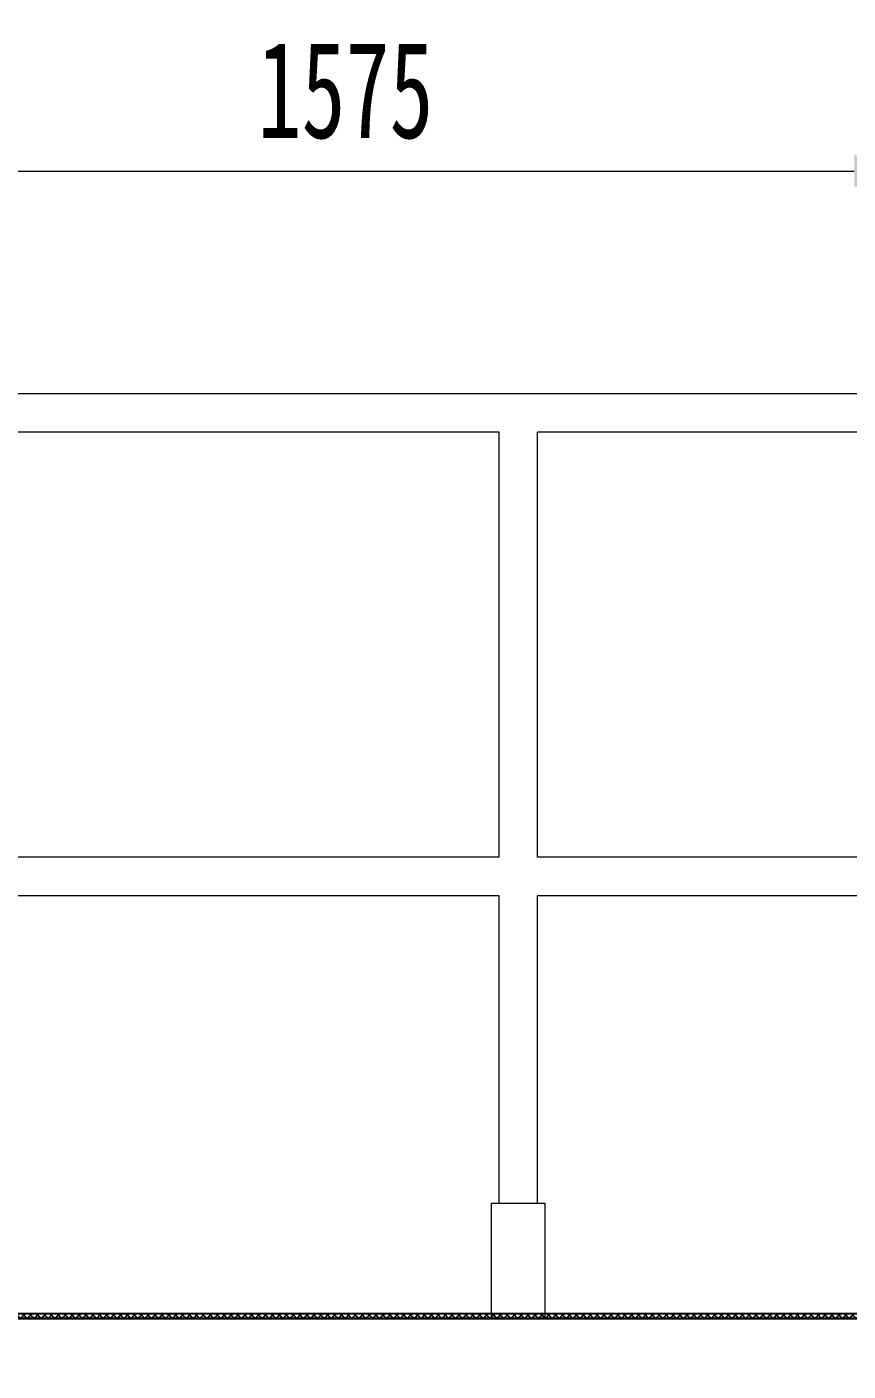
# Model space of a CAD drawing. Header units: millimetres. Extents: x 55614 to 110757, y -66981 to -47484.
# Drawn here: x 100625 to 101693, y -51776 to -50027 of the extents above; entities that cross this region are included whole.
import ezdxf

# ---------------------------------------------------------------- set-up
doc = ezdxf.new("R2010")
doc.units = ezdxf.units.MM
doc.layers.get('0').update_dxf_attribs({"lineweight": 15})
doc.layers.get('Defpoints').update_dxf_attribs({"lineweight": 15})
doc.layers.add('02___PRT_ALL_AXES', color=7, linetype='Continuous')
doc.layers.add('THICK', color=7, linetype='Continuous', lineweight=0)
doc.styles.add('TH_GBDIM', font='romans.shx', dxfattribs={"width": 0.8, "bigfont": 'gbcbig.shx'})
doc.styles.add('标准', font='simsun.ttc', dxfattribs={"width": 0.667})
doc.dimstyles.new('TH_GBDIM', dxfattribs={"dimscale": 42, "dimtxt": 3, "dimasz": 3, "dimexe": 1.2, "dimexo": 0, "dimgap": 1, "dimtad": 1, "dimdec": 1, "dimlfac": -1.5, "dimdsep": 46, "dimtxsty": 'TH_GBDIM', "dimcen": 2.5, "dimclrd": 130, "dimclre": 130, "dimclrt": 3, "dimadec": 0, "dimazin": 2, "dimtfac": 0.714286, "dimtdec": 1, "dimtmove": 0, "dimatfit": 3, "dimfxl": 1, "dimtolj": 1, "dimtzin": 0, "dimlwd": -1, "dimlwe": -1, "dimarcsym": 0})

# ---------------------------------------------------------------- blocks, each defined once
blk = doc.blocks.new('*D1424')
at = {"color": 130}
for p, q in [((100252, -50679.5), (100252, -50164.6)), ((101826.8, -50291.1), (101826.8, -50164.6)), ((100378, -50215), (101700.8, -50215))]:
    blk.add_line(p, q, dxfattribs=at)
for points in [[(100378, -50194), (100378, -50236), (100252, -50215)], [(101700.8, -50236), (101700.8, -50194), (101826.8, -50215)]]:
    blk.add_solid(points, dxfattribs=at)
at = {"layer": 'Defpoints', "color": 0}
for p in [(101826.8, -50215), (101826.8, -50291.1), (100252, -50679.5)]:
    blk.add_point(p, dxfattribs=at)
at = {"color": 3, "insert": (101039.4, -50110), "char_height": 126, "attachment_point": 5, "style": '标准'}
blk.add_mtext('\\A1;\\A1;1575', dxfattribs=at)
blk = doc.blocks.new('y5i76i7676')
at = {"color": 7, "linetype": 'Continuous'}
for p, q in [((950546.8, -64551.6, 19235.7), (948772.8, -64551.6, 19235.7)), ((949634.8, -65154.6, 19235.7), (949634.8, -64601.6, 19235.7)), ((950546.8, -64601.6, 19235.7), (949684.8, -64601.6, 19235.7)), ((949684.8, -65154.6, 19235.7), (949684.8, -64601.6, 19235.7)), ((950671.8, -65154.6, 19235.7), (949684.8, -65154.6, 19235.7)), ((949634.8, -65604.6, 19235.7), (949634.8, -65204.6, 19235.7)), ((950671.8, -65204.6, 19235.7), (949684.8, -65204.6, 19235.7)), ((949684.8, -65604.6, 19235.7), (949684.8, -65204.6, 19235.7)), ((949624.8, -65754.6, 19235.7), (949624.8, -65604.6, 19235.7)), ((949624.8, -65604.6, 19235.7), (949694.8, -65604.6, 19235.7)), ((949694.8, -65754.6, 19235.7), (949694.8, -65604.6, 19235.7))]:
    blk.add_line(p, q, dxfattribs=at)
for p, q in [((949634.8, -64601.6, 19235.7), (948772.8, -64601.6, 19235.7)), ((949634.8, -65154.6, 19235.7), (948647.8, -65154.6, 19235.7)), ((949634.8, -65204.6, 19235.7), (948647.8, -65204.6, 19235.7))]:
    blk.add_line(p, q)
at = {"layer": '02___PRT_ALL_AXES', "color": 7, "linetype": 'Continuous'}
blk.add_line((954027.8, -65754.6, 19235.7), (948587.8, -65754.6, 19235.7), dxfattribs=at)

msp = doc.modelspace()

# ---------------------------------------------------------------- hatches: boundary and pattern name
at = {"lineweight": 25}
h = msp.add_hatch(dxfattribs=at)
h.set_pattern_fill('ANSI37', color=6, scale=2, style=0)
h.set_pattern_definition([(45, (100913.038, -51707.524), (-4.490128, 4.490128), []), (135, (100913.038, -51707.524), (-4.490128, -4.490128), [])])
h.paths.add_polyline_path([(100212.038, -51707.524), (105612.038, -51707.524), (105612.038, -51701.487), (100212.038, -51701.487)])

# ---------------------------------------------------------------- linework, layer by layer
at = {"elevation": 19235.731}
msp.add_lwpolyline([(100192.038, -51707.524), (105632.038, -51707.524), (105632.038, -51907.549), (100192.038, -51907.549)], close=True, dxfattribs=at)
at = {"color": 6, "lineweight": 25, "elevation": 19235.731}
msp.add_lwpolyline([(100212.038, -51707.524), (105612.038, -51707.524), (105612.038, -51701.487), (100212.038, -51701.487)], close=True, dxfattribs=at)

# ---------------------------------------------------------------- block references
at = {"layer": 'THICK', "lineweight": -3}
msp.add_blockref('y5i76i7676', (-848395.765, 14047.054), dxfattribs=at)

# ---------------------------------------------------------------- dimensions: what is measured, and where the dimension line sits
dim = msp.add_linear_dim(base=(101826.839, -50215), p1=(100252.038, -50679.524, 19235.731), p2=(101826.839, -50291.116, 19235.731), text='\\A1;<>', dimstyle='TH_GBDIM', override={"dimdec": 0, "dimtxsty": '标准'})
dim.commit()
dim.dimension.update_dxf_attribs({"geometry": '*D1424', "text_midpoint": (101039.438, -50110)})

doc.saveas('drawing.dxf')
